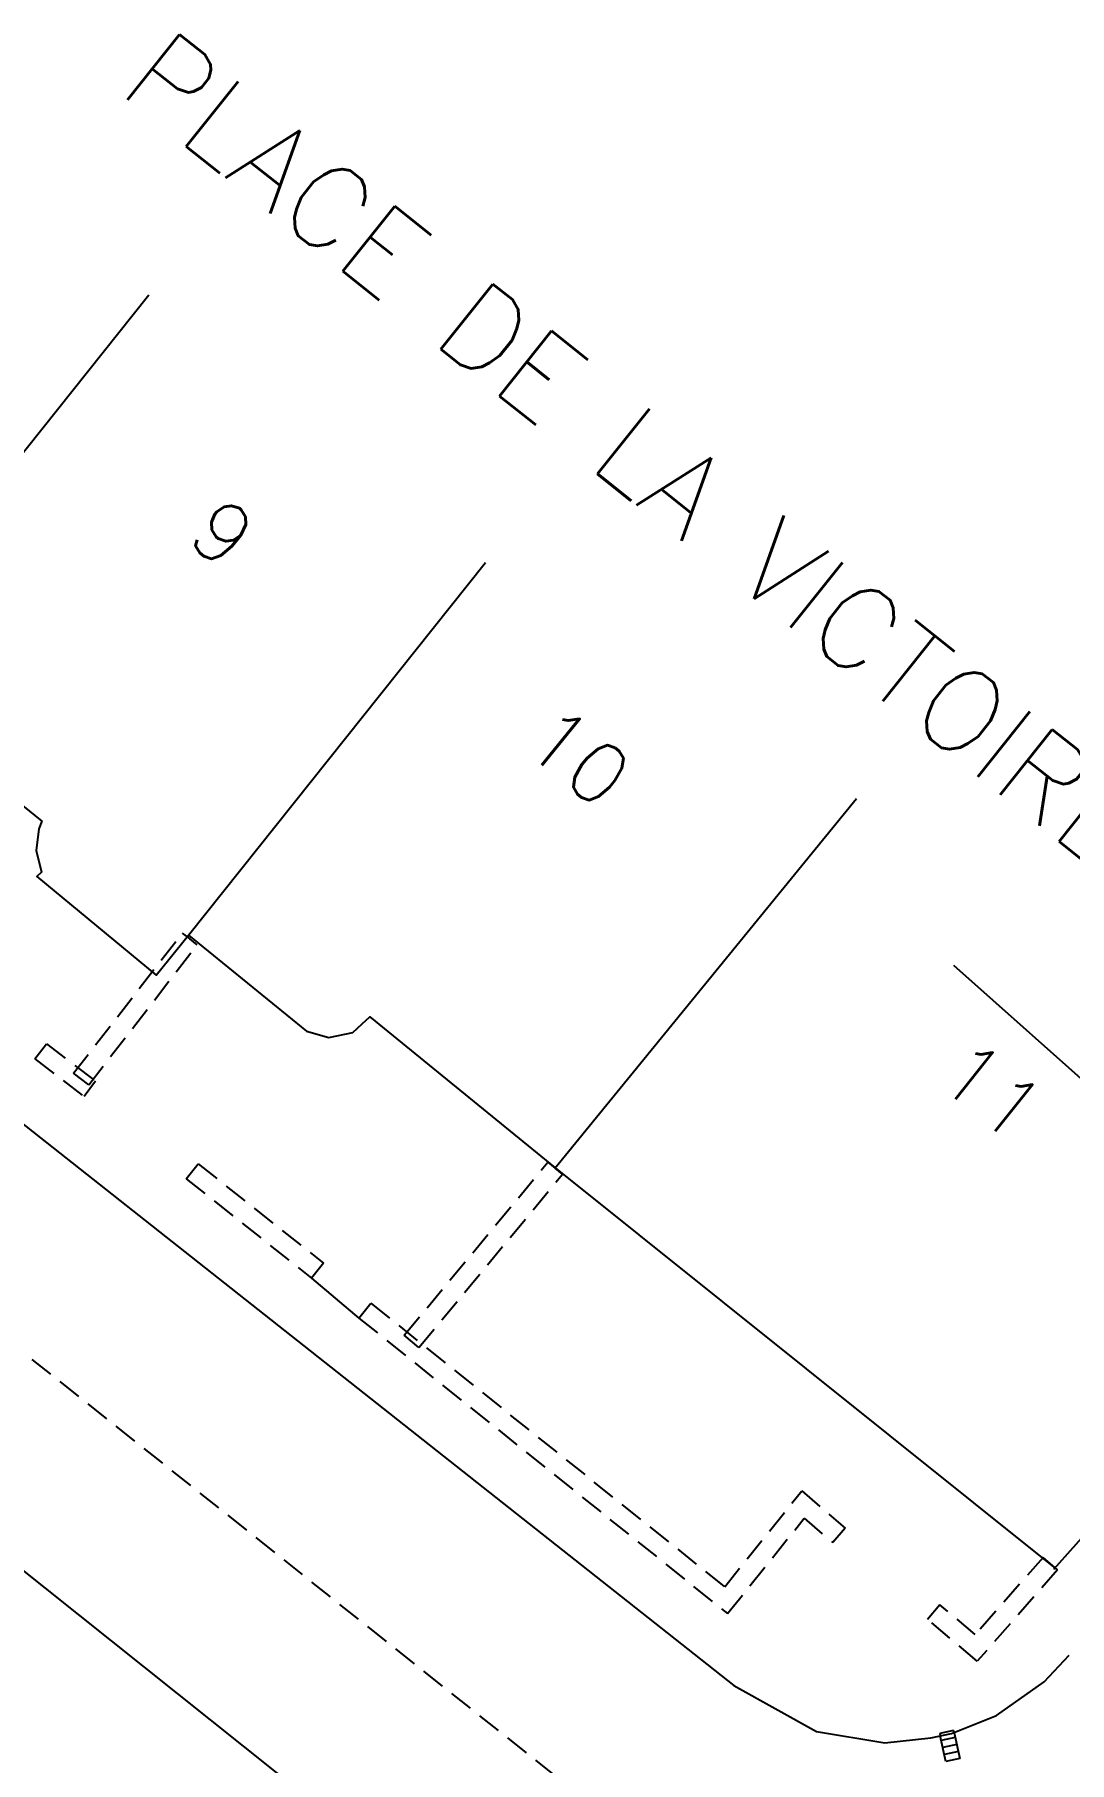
# Model space of a CAD drawing. Header units: millimetres. Extents: x 133000 to 134000, y 143000 to 144000.
# Drawn here: x 133364.83 to 133386.54, y 143888.02 to 143924.27 of the extents above; entities that cross this region are included whole.
import ezdxf
from ezdxf.enums import TextEntityAlignment as Align

# ---------------------------------------------------------------- set-up
doc = ezdxf.new("R2010")
doc.units = ezdxf.units.MM
doc.linetypes.add('DASHED', pattern=[0.75, 0.5, -0.25])
doc.layers.get('0').update_dxf_attribs({"linetype": 'CONTINUOUS'})
for name, color, linetype in [('W0001', 6, 'DASHED'), ('W0008', 7, 'CONTINUOUS'), ('W0100', 7, 'CONTINUOUS'), ('W0105', 7, 'CONTINUOUS'), ('W0112', 1, 'DASHED'), ('W0400', 7, 'CONTINUOUS'), ('W0989', 7, 'CONTINUOUS'), ('W0991', 7, 'CONTINUOUS'), ('W1102', 7, 'CONTINUOUS')]:
    doc.layers.add(name, color=color, linetype=linetype)
doc.styles.get("Standard").update_dxf_attribs({"font": 'romans.shx', "width": 0.85})

# ---------------------------------------------------------------- blocks, each defined once
blk = doc.blocks.new('T400')
for p, q in [((-0.15, 0.3), (0.15, 0.3)), ((-0.15, -0.25), (-0.15, 0.3)), ((-0.15, 0.15), (0.15, 0.15)), ((-0.15, 0), (0.15, 0)), ((0.15, 0.3), (0.15, -0.25)), ((-0.15, -0.15), (0.15, -0.15)), ((-0.15, -0.25), (-0.15, -0.3)), ((-0.15, -0.3), (0.15, -0.3)), ((0.15, -0.3), (0.15, -0.25))]:
    blk.add_line(p, q)

msp = doc.modelspace()

# ---------------------------------------------------------------- linework, layer by layer
at = {"layer": 'W0001'}
msp.add_lwpolyline([(133345.292, 143911.551), (133351.574, 143907.044), (133355.392, 143903.954), (133376.884, 143886.839), (133383.15, 143882.026)], dxfattribs=at)
at = {"layer": 'W0008'}
for points in [[(133352.347, 143915.973), (133352.361, 143914.233), (133352.763, 143912.363), (133353.936, 143910.141), (133355.216, 143908.957), (133364.392, 143901.575), (133379.501, 143889.638), (133381.238, 143888.672), (133382.669, 143888.436), (133383.631, 143888.536), (133384.064, 143888.633), (133385.009, 143889.006), (133386.011, 143889.716), (133386.535, 143890.275)], [(133338.147, 143883.845), (133359.033, 143866.886), (133360.796, 143865.569), (133362.369, 143864.932), (133364.288, 143864.901), (133365.777, 143865.444), (133366.902, 143866.275), (133374.627, 143876.004), (133375.67, 143877.427), (133376.174, 143878.526), (133376.34, 143879.074), (133376.445, 143880.051), (133376.276, 143881.463), (133375.701, 143882.885), (133374.754, 143883.944), (133353.949, 143900.549)]]:
    msp.add_lwpolyline(points, dxfattribs=at)
at = {"layer": 'W0100'}
for points in [[(133386.211, 143892.074), (133391.577, 143898.083), (133403.443, 143911.396), (133407.414, 143915.958), (133412.401, 143921.458)], [(133358.06, 143919.727), (133354.945, 143915.816), (133361.001, 143910.992), (133364.989, 143907.769), (133364.924, 143907.608), (133364.865, 143907.151), (133364.983, 143906.698), (133364.882, 143906.611), (133367.384, 143904.539), (133368.062, 143905.376), (133370.537, 143903.366), (133371.009, 143903.234), (133371.507, 143903.339), (133371.709, 143903.52), (133371.863, 143903.667), (133375.753, 143900.494), (133386.28, 143892.063)]]:
    msp.add_lwpolyline(points, dxfattribs=at)
at = {"layer": 'W0105'}
msp.add_line((133370.646, 143898.183), (133371.635, 143897.345), dxfattribs=at)
at = {"layer": 'W0112'}
for points in [[(133365.97, 143902.237), (133365.654, 143902.481), (133367.93, 143905.421), (133368.088, 143905.299), (133368.088, 143905.299), (133368.088, 143905.299), (133368.088, 143905.299), (133368.088, 143905.299), (133368.088, 143905.299), (133368.088, 143905.299), (133368.088, 143905.299), (133368.088, 143905.299), (133368.088, 143905.299), (133368.088, 143905.299), (133368.088, 143905.299), (133368.088, 143905.299), (133368.088, 143905.299), (133368.088, 143905.299), (133368.088, 143905.299), (133368.088, 143905.299), (133368.088, 143905.299), (133368.088, 143905.299), (133368.088, 143905.299), (133368.088, 143905.299), (133368.088, 143905.299), (133368.088, 143905.299), (133368.088, 143905.299), (133368.088, 143905.299), (133368.088, 143905.299), (133368.088, 143905.299), (133368.088, 143905.299), (133368.088, 143905.299), (133368.088, 143905.299), (133368.088, 143905.299), (133368.088, 143905.299), (133368.088, 143905.299), (133368.088, 143905.299), (133368.088, 143905.299), (133368.088, 143905.299), (133368.088, 143905.299), (133368.088, 143905.299), (133368.088, 143905.299), (133368.088, 143905.299), (133368.088, 143905.299), (133368.088, 143905.299), (133368.088, 143905.299), (133368.088, 143905.299), (133368.088, 143905.299), (133368.088, 143905.299), (133368.088, 143905.299), (133368.088, 143905.299), (133368.088, 143905.299), (133368.088, 143905.299), (133368.088, 143905.299), (133368.088, 143905.299), (133368.088, 143905.299), (133368.088, 143905.299), (133368.088, 143905.299), (133368.088, 143905.299), (133368.088, 143905.299), (133368.088, 143905.299), (133368.088, 143905.299), (133368.088, 143905.299), (133368.088, 143905.299), (133368.088, 143905.299), (133368.088, 143905.299), (133368.088, 143905.299), (133368.088, 143905.299), (133368.088, 143905.299), (133368.088, 143905.299), (133368.088, 143905.299), (133368.088, 143905.299), (133368.088, 143905.299), (133368.088, 143905.299), (133368.088, 143905.299), (133368.088, 143905.299), (133368.088, 143905.299), (133368.088, 143905.299), (133368.088, 143905.299), (133368.088, 143905.299), (133368.088, 143905.299), (133368.088, 143905.299), (133368.088, 143905.299), (133368.088, 143905.299), (133368.088, 143905.299), (133368.088, 143905.299), (133368.088, 143905.299), (133368.088, 143905.299), (133368.088, 143905.299), (133368.088, 143905.299), (133368.088, 143905.299), (133368.088, 143905.299), (133368.088, 143905.299), (133368.088, 143905.299), (133368.088, 143905.299), (133368.088, 143905.299), (133368.088, 143905.299), (133368.088, 143905.299), (133368.088, 143905.299), (133368.088, 143905.299), (133368.088, 143905.299), (133368.088, 143905.299), (133368.088, 143905.299), (133368.088, 143905.299), (133368.088, 143905.299), (133368.088, 143905.299), (133368.088, 143905.299), (133368.088, 143905.299), (133368.088, 143905.299), (133368.088, 143905.299), (133368.088, 143905.299), (133368.088, 143905.299), (133368.088, 143905.299), (133368.088, 143905.299), (133368.088, 143905.299), (133368.088, 143905.299), (133368.088, 143905.299), (133368.088, 143905.299), (133368.088, 143905.299), (133368.088, 143905.299)], [(133365.97, 143902.237), (133368.247, 143905.177), (133368.088, 143905.299), (133368.088, 143905.299), (133368.088, 143905.299), (133368.088, 143905.299), (133368.088, 143905.299), (133368.088, 143905.299), (133368.088, 143905.299), (133368.088, 143905.299), (133368.088, 143905.299), (133368.088, 143905.299), (133368.088, 143905.299), (133368.088, 143905.299), (133368.088, 143905.299), (133368.088, 143905.299), (133368.088, 143905.299), (133368.088, 143905.299), (133368.088, 143905.299), (133368.088, 143905.299), (133368.088, 143905.299), (133368.088, 143905.299), (133368.088, 143905.299), (133368.088, 143905.299), (133368.088, 143905.299), (133368.088, 143905.299), (133368.088, 143905.299), (133368.088, 143905.299), (133368.088, 143905.299), (133368.088, 143905.299), (133368.088, 143905.299), (133368.088, 143905.299), (133368.088, 143905.299), (133368.088, 143905.299), (133368.088, 143905.299), (133368.088, 143905.299), (133368.088, 143905.299), (133368.088, 143905.299), (133368.088, 143905.299), (133368.088, 143905.299), (133368.088, 143905.299), (133368.088, 143905.299), (133368.088, 143905.299), (133368.088, 143905.299), (133368.088, 143905.299), (133368.088, 143905.299), (133368.088, 143905.299), (133368.088, 143905.299), (133368.088, 143905.299), (133368.088, 143905.299), (133368.088, 143905.299), (133368.088, 143905.299), (133368.088, 143905.299), (133368.088, 143905.299), (133368.088, 143905.299), (133368.088, 143905.299), (133368.088, 143905.299), (133368.088, 143905.299), (133368.088, 143905.299), (133368.088, 143905.299), (133368.088, 143905.299), (133368.088, 143905.299), (133368.088, 143905.299), (133368.088, 143905.299), (133368.088, 143905.299), (133368.088, 143905.299), (133368.088, 143905.299), (133368.088, 143905.299), (133368.088, 143905.299), (133368.088, 143905.299), (133368.088, 143905.299), (133368.088, 143905.299), (133368.088, 143905.299), (133368.088, 143905.299), (133368.088, 143905.299), (133368.088, 143905.299), (133368.088, 143905.299), (133368.088, 143905.299), (133368.088, 143905.299), (133368.088, 143905.299), (133368.088, 143905.299), (133368.088, 143905.299), (133368.088, 143905.299), (133368.088, 143905.299), (133368.088, 143905.299), (133368.088, 143905.299), (133368.088, 143905.299), (133368.088, 143905.299), (133368.088, 143905.299), (133368.088, 143905.299), (133368.088, 143905.299), (133368.088, 143905.299), (133368.088, 143905.299), (133368.088, 143905.299), (133368.088, 143905.299), (133368.088, 143905.299), (133368.088, 143905.299), (133368.088, 143905.299), (133368.088, 143905.299), (133368.088, 143905.299), (133368.088, 143905.299), (133368.088, 143905.299), (133368.088, 143905.299), (133368.088, 143905.299), (133368.088, 143905.299), (133368.088, 143905.299), (133368.088, 143905.299), (133368.088, 143905.299), (133368.088, 143905.299), (133368.088, 143905.299), (133368.088, 143905.299), (133368.088, 143905.299), (133368.088, 143905.299), (133368.088, 143905.299), (133368.088, 143905.299), (133368.088, 143905.299), (133368.088, 143905.299), (133368.088, 143905.299), (133368.088, 143905.299), (133368.088, 143905.299)], [(133364.839, 143902.782), (133365.082, 143903.1), (133366.115, 143902.312), (133365.873, 143901.994), (133365.873, 143901.994), (133365.873, 143901.994), (133365.873, 143901.994), (133365.873, 143901.994), (133365.873, 143901.994), (133365.873, 143901.994), (133365.873, 143901.994), (133365.873, 143901.994), (133365.873, 143901.994), (133365.873, 143901.994), (133365.873, 143901.994), (133365.873, 143901.994), (133365.873, 143901.994), (133365.873, 143901.994), (133365.873, 143901.994), (133365.873, 143901.994), (133365.873, 143901.994), (133365.873, 143901.994), (133365.873, 143901.994), (133365.873, 143901.994), (133365.873, 143901.994), (133365.873, 143901.994), (133365.873, 143901.994), (133365.873, 143901.994), (133365.873, 143901.994), (133365.873, 143901.994), (133365.873, 143901.994), (133365.873, 143901.994), (133365.873, 143901.994), (133365.873, 143901.994), (133365.873, 143901.994), (133365.873, 143901.994), (133365.873, 143901.994), (133365.873, 143901.994), (133365.873, 143901.994), (133365.873, 143901.994), (133365.873, 143901.994), (133365.873, 143901.994), (133365.873, 143901.994), (133365.873, 143901.994), (133365.873, 143901.994), (133365.873, 143901.994), (133365.873, 143901.994), (133365.873, 143901.994), (133365.873, 143901.994), (133365.873, 143901.994), (133365.873, 143901.994), (133365.873, 143901.994), (133365.873, 143901.994), (133365.873, 143901.994), (133365.873, 143901.994), (133365.873, 143901.994), (133365.873, 143901.994), (133365.873, 143901.994), (133365.873, 143901.994), (133365.873, 143901.994), (133365.873, 143901.994), (133365.873, 143901.994), (133365.873, 143901.994), (133365.873, 143901.994), (133365.873, 143901.994), (133365.873, 143901.994), (133365.873, 143901.994), (133365.873, 143901.994), (133365.873, 143901.994), (133365.873, 143901.994), (133365.873, 143901.994), (133365.873, 143901.994), (133365.873, 143901.994), (133365.873, 143901.994), (133365.873, 143901.994), (133365.873, 143901.994), (133365.873, 143901.994), (133365.873, 143901.994), (133365.873, 143901.994), (133365.873, 143901.994), (133365.873, 143901.994), (133365.873, 143901.994), (133365.873, 143901.994), (133365.873, 143901.994), (133365.873, 143901.994), (133365.873, 143901.994), (133365.873, 143901.994), (133365.873, 143901.994), (133365.873, 143901.994), (133365.873, 143901.994), (133365.873, 143901.994), (133365.873, 143901.994), (133365.873, 143901.994), (133365.873, 143901.994), (133365.873, 143901.994), (133365.873, 143901.994), (133365.873, 143901.994), (133365.873, 143901.994), (133365.873, 143901.994), (133365.873, 143901.994), (133365.873, 143901.994), (133365.873, 143901.994), (133365.873, 143901.994), (133365.873, 143901.994), (133365.873, 143901.994), (133365.873, 143901.994), (133365.873, 143901.994), (133365.873, 143901.994), (133365.873, 143901.994), (133365.873, 143901.994), (133365.873, 143901.994), (133365.873, 143901.994), (133365.873, 143901.994), (133365.873, 143901.994), (133365.873, 143901.994), (133365.873, 143901.994), (133365.873, 143901.994), (133365.873, 143901.994), (133365.873, 143901.994), (133365.873, 143901.994)], [(133364.839, 143902.782), (133365.873, 143901.994), (133365.873, 143901.994), (133365.873, 143901.994), (133365.873, 143901.994), (133365.873, 143901.994), (133365.873, 143901.994), (133365.873, 143901.994), (133365.873, 143901.994), (133365.873, 143901.994), (133365.873, 143901.994), (133365.873, 143901.994), (133365.873, 143901.994), (133365.873, 143901.994), (133365.873, 143901.994), (133365.873, 143901.994), (133365.873, 143901.994), (133365.873, 143901.994), (133365.873, 143901.994), (133365.873, 143901.994), (133365.873, 143901.994), (133365.873, 143901.994), (133365.873, 143901.994), (133365.873, 143901.994), (133365.873, 143901.994), (133365.873, 143901.994), (133365.873, 143901.994), (133365.873, 143901.994), (133365.873, 143901.994), (133365.873, 143901.994), (133365.873, 143901.994), (133365.873, 143901.994), (133365.873, 143901.994), (133365.873, 143901.994), (133365.873, 143901.994), (133365.873, 143901.994), (133365.873, 143901.994), (133365.873, 143901.994), (133365.873, 143901.994), (133365.873, 143901.994), (133365.873, 143901.994), (133365.873, 143901.994), (133365.873, 143901.994), (133365.873, 143901.994), (133365.873, 143901.994), (133365.873, 143901.994), (133365.873, 143901.994), (133365.873, 143901.994), (133365.873, 143901.994), (133365.873, 143901.994), (133365.873, 143901.994), (133365.873, 143901.994), (133365.873, 143901.994), (133365.873, 143901.994), (133365.873, 143901.994), (133365.873, 143901.994), (133365.873, 143901.994), (133365.873, 143901.994), (133365.873, 143901.994), (133365.873, 143901.994), (133365.873, 143901.994), (133365.873, 143901.994), (133365.873, 143901.994), (133365.873, 143901.994), (133365.873, 143901.994), (133365.873, 143901.994), (133365.873, 143901.994), (133365.873, 143901.994), (133365.873, 143901.994), (133365.873, 143901.994), (133365.873, 143901.994), (133365.873, 143901.994), (133365.873, 143901.994), (133365.873, 143901.994), (133365.873, 143901.994), (133365.873, 143901.994), (133365.873, 143901.994), (133365.873, 143901.994), (133365.873, 143901.994), (133365.873, 143901.994), (133365.873, 143901.994), (133365.873, 143901.994), (133365.873, 143901.994), (133365.873, 143901.994), (133365.873, 143901.994), (133365.873, 143901.994), (133365.873, 143901.994), (133365.873, 143901.994), (133365.873, 143901.994), (133365.873, 143901.994), (133365.873, 143901.994), (133365.873, 143901.994), (133365.873, 143901.994), (133365.873, 143901.994), (133365.873, 143901.994), (133365.873, 143901.994), (133365.873, 143901.994), (133365.873, 143901.994), (133365.873, 143901.994), (133365.873, 143901.994), (133365.873, 143901.994), (133365.873, 143901.994), (133365.873, 143901.994), (133365.873, 143901.994), (133365.873, 143901.994), (133365.873, 143901.994), (133365.873, 143901.994), (133365.873, 143901.994), (133365.873, 143901.994), (133365.873, 143901.994), (133365.873, 143901.994), (133365.873, 143901.994), (133365.873, 143901.994), (133365.873, 143901.994), (133365.873, 143901.994), (133365.873, 143901.994), (133365.873, 143901.994), (133365.873, 143901.994), (133365.873, 143901.994), (133365.873, 143901.994)], [(133368.014, 143900.268), (133368.263, 143900.582), (133370.893, 143898.496), (133370.645, 143898.183), (133370.645, 143898.183), (133370.645, 143898.183), (133370.645, 143898.183), (133370.645, 143898.183), (133370.645, 143898.183), (133370.645, 143898.183), (133370.645, 143898.183), (133370.645, 143898.183), (133370.645, 143898.183), (133370.645, 143898.183), (133370.645, 143898.183), (133370.645, 143898.183), (133370.645, 143898.183), (133370.645, 143898.183), (133370.645, 143898.183), (133370.645, 143898.183), (133370.645, 143898.183), (133370.645, 143898.183), (133370.645, 143898.183), (133370.645, 143898.183), (133370.645, 143898.183), (133370.645, 143898.183), (133370.645, 143898.183), (133370.645, 143898.183), (133370.645, 143898.183), (133370.645, 143898.183), (133370.645, 143898.183), (133370.645, 143898.183), (133370.645, 143898.183), (133370.645, 143898.183), (133370.645, 143898.183), (133370.645, 143898.183), (133370.645, 143898.183), (133370.645, 143898.183), (133370.645, 143898.183), (133370.645, 143898.183), (133370.645, 143898.183), (133370.645, 143898.183), (133370.645, 143898.183), (133370.645, 143898.183), (133370.645, 143898.183), (133370.645, 143898.183), (133370.645, 143898.183), (133370.645, 143898.183), (133370.645, 143898.183), (133370.645, 143898.183), (133370.645, 143898.183), (133370.645, 143898.183), (133370.645, 143898.183), (133370.645, 143898.183), (133370.645, 143898.183), (133370.645, 143898.183), (133370.645, 143898.183), (133370.645, 143898.183), (133370.645, 143898.183), (133370.645, 143898.183), (133370.645, 143898.183), (133370.645, 143898.183), (133370.645, 143898.183), (133370.645, 143898.183), (133370.645, 143898.183), (133370.645, 143898.183), (133370.645, 143898.183), (133370.645, 143898.183), (133370.645, 143898.183), (133370.645, 143898.183), (133370.645, 143898.183), (133370.645, 143898.183), (133370.645, 143898.183), (133370.645, 143898.183), (133370.645, 143898.183), (133370.645, 143898.183), (133370.645, 143898.183), (133370.645, 143898.183), (133370.645, 143898.183), (133370.645, 143898.183), (133370.645, 143898.183), (133370.645, 143898.183), (133370.645, 143898.183), (133370.645, 143898.183), (133370.645, 143898.183), (133370.645, 143898.183), (133370.645, 143898.183), (133370.645, 143898.183), (133370.645, 143898.183), (133370.645, 143898.183), (133370.645, 143898.183), (133370.645, 143898.183), (133370.645, 143898.183), (133370.645, 143898.183), (133370.645, 143898.183), (133370.645, 143898.183), (133370.645, 143898.183), (133370.645, 143898.183), (133370.645, 143898.183), (133370.645, 143898.183), (133370.645, 143898.183), (133370.645, 143898.183), (133370.645, 143898.183), (133370.645, 143898.183), (133370.645, 143898.183), (133370.645, 143898.183), (133370.645, 143898.183), (133370.645, 143898.183), (133370.645, 143898.183), (133370.645, 143898.183), (133370.645, 143898.183), (133370.645, 143898.183), (133370.645, 143898.183), (133370.645, 143898.183), (133370.645, 143898.183), (133370.645, 143898.183), (133370.645, 143898.183), (133370.645, 143898.183), (133370.645, 143898.183), (133370.645, 143898.183)], [(133372.897, 143896.729), (133372.589, 143896.984), (133375.602, 143900.618), (133375.756, 143900.491), (133375.756, 143900.491), (133375.756, 143900.491), (133375.756, 143900.491), (133375.756, 143900.491), (133375.756, 143900.491), (133375.756, 143900.491), (133375.756, 143900.491), (133375.756, 143900.491), (133375.756, 143900.491), (133375.756, 143900.491), (133375.756, 143900.491), (133375.756, 143900.491), (133375.756, 143900.491), (133375.756, 143900.491), (133375.756, 143900.491), (133375.756, 143900.491), (133375.756, 143900.491), (133375.756, 143900.491), (133375.756, 143900.491), (133375.756, 143900.491), (133375.756, 143900.491), (133375.756, 143900.491), (133375.756, 143900.491), (133375.756, 143900.491), (133375.756, 143900.491), (133375.756, 143900.491), (133375.756, 143900.491), (133375.756, 143900.491), (133375.756, 143900.491), (133375.756, 143900.491), (133375.756, 143900.491), (133375.756, 143900.491), (133375.756, 143900.491), (133375.756, 143900.491), (133375.756, 143900.491), (133375.756, 143900.491), (133375.756, 143900.491), (133375.756, 143900.491), (133375.756, 143900.491), (133375.756, 143900.491), (133375.756, 143900.491), (133375.756, 143900.491), (133375.756, 143900.491), (133375.756, 143900.491), (133375.756, 143900.491), (133375.756, 143900.491), (133375.756, 143900.491), (133375.756, 143900.491), (133375.756, 143900.491), (133375.756, 143900.491), (133375.756, 143900.491), (133375.756, 143900.491), (133375.756, 143900.491), (133375.756, 143900.491), (133375.756, 143900.491), (133375.756, 143900.491), (133375.756, 143900.491), (133375.756, 143900.491), (133375.756, 143900.491), (133375.756, 143900.491), (133375.756, 143900.491), (133375.756, 143900.491), (133375.756, 143900.491), (133375.756, 143900.491), (133375.756, 143900.491), (133375.756, 143900.491), (133375.756, 143900.491), (133375.756, 143900.491), (133375.756, 143900.491), (133375.756, 143900.491), (133375.756, 143900.491), (133375.756, 143900.491), (133375.756, 143900.491), (133375.756, 143900.491), (133375.756, 143900.491), (133375.756, 143900.491), (133375.756, 143900.491), (133375.756, 143900.491), (133375.756, 143900.491), (133375.756, 143900.491), (133375.756, 143900.491), (133375.756, 143900.491), (133375.756, 143900.491), (133375.756, 143900.491), (133375.756, 143900.491), (133375.756, 143900.491), (133375.756, 143900.491), (133375.756, 143900.491), (133375.756, 143900.491), (133375.756, 143900.491), (133375.756, 143900.491), (133375.756, 143900.491), (133375.756, 143900.491), (133375.756, 143900.491), (133375.756, 143900.491), (133375.756, 143900.491), (133375.756, 143900.491), (133375.756, 143900.491), (133375.756, 143900.491), (133375.756, 143900.491), (133375.756, 143900.491), (133375.756, 143900.491), (133375.756, 143900.491), (133375.756, 143900.491), (133375.756, 143900.491), (133375.756, 143900.491), (133375.756, 143900.491), (133375.756, 143900.491), (133375.756, 143900.491), (133375.756, 143900.491), (133375.756, 143900.491), (133375.756, 143900.491), (133375.756, 143900.491), (133375.756, 143900.491), (133375.756, 143900.491), (133375.756, 143900.491)], [(133372.897, 143896.729), (133375.91, 143900.363), (133375.756, 143900.491), (133375.756, 143900.491), (133375.756, 143900.491), (133375.756, 143900.491), (133375.756, 143900.491), (133375.756, 143900.491), (133375.756, 143900.491), (133375.756, 143900.491), (133375.756, 143900.491), (133375.756, 143900.491), (133375.756, 143900.491), (133375.756, 143900.491), (133375.756, 143900.491), (133375.756, 143900.491), (133375.756, 143900.491), (133375.756, 143900.491), (133375.756, 143900.491), (133375.756, 143900.491), (133375.756, 143900.491), (133375.756, 143900.491), (133375.756, 143900.491), (133375.756, 143900.491), (133375.756, 143900.491), (133375.756, 143900.491), (133375.756, 143900.491), (133375.756, 143900.491), (133375.756, 143900.491), (133375.756, 143900.491), (133375.756, 143900.491), (133375.756, 143900.491), (133375.756, 143900.491), (133375.756, 143900.491), (133375.756, 143900.491), (133375.756, 143900.491), (133375.756, 143900.491), (133375.756, 143900.491), (133375.756, 143900.491), (133375.756, 143900.491), (133375.756, 143900.491), (133375.756, 143900.491), (133375.756, 143900.491), (133375.756, 143900.491), (133375.756, 143900.491), (133375.756, 143900.491), (133375.756, 143900.491), (133375.756, 143900.491), (133375.756, 143900.491), (133375.756, 143900.491), (133375.756, 143900.491), (133375.756, 143900.491), (133375.756, 143900.491), (133375.756, 143900.491), (133375.756, 143900.491), (133375.756, 143900.491), (133375.756, 143900.491), (133375.756, 143900.491), (133375.756, 143900.491), (133375.756, 143900.491), (133375.756, 143900.491), (133375.756, 143900.491), (133375.756, 143900.491), (133375.756, 143900.491), (133375.756, 143900.491), (133375.756, 143900.491), (133375.756, 143900.491), (133375.756, 143900.491), (133375.756, 143900.491), (133375.756, 143900.491), (133375.756, 143900.491), (133375.756, 143900.491), (133375.756, 143900.491), (133375.756, 143900.491), (133375.756, 143900.491), (133375.756, 143900.491), (133375.756, 143900.491), (133375.756, 143900.491), (133375.756, 143900.491), (133375.756, 143900.491), (133375.756, 143900.491), (133375.756, 143900.491), (133375.756, 143900.491), (133375.756, 143900.491), (133375.756, 143900.491), (133375.756, 143900.491), (133375.756, 143900.491), (133375.756, 143900.491), (133375.756, 143900.491), (133375.756, 143900.491), (133375.756, 143900.491), (133375.756, 143900.491), (133375.756, 143900.491), (133375.756, 143900.491), (133375.756, 143900.491), (133375.756, 143900.491), (133375.756, 143900.491), (133375.756, 143900.491), (133375.756, 143900.491), (133375.756, 143900.491), (133375.756, 143900.491), (133375.756, 143900.491), (133375.756, 143900.491), (133375.756, 143900.491), (133375.756, 143900.491), (133375.756, 143900.491), (133375.756, 143900.491), (133375.756, 143900.491), (133375.756, 143900.491), (133375.756, 143900.491), (133375.756, 143900.491), (133375.756, 143900.491), (133375.756, 143900.491), (133375.756, 143900.491), (133375.756, 143900.491), (133375.756, 143900.491), (133375.756, 143900.491), (133375.756, 143900.491), (133375.756, 143900.491), (133375.756, 143900.491)], [(133368.014, 143900.268), (133370.645, 143898.183), (133370.645, 143898.183), (133370.645, 143898.183), (133370.645, 143898.183), (133370.645, 143898.183), (133370.645, 143898.183), (133370.645, 143898.183), (133370.645, 143898.183), (133370.645, 143898.183), (133370.645, 143898.183), (133370.645, 143898.183), (133370.645, 143898.183), (133370.645, 143898.183), (133370.645, 143898.183), (133370.645, 143898.183), (133370.645, 143898.183), (133370.645, 143898.183), (133370.645, 143898.183), (133370.645, 143898.183), (133370.645, 143898.183), (133370.645, 143898.183), (133370.645, 143898.183), (133370.645, 143898.183), (133370.645, 143898.183), (133370.645, 143898.183), (133370.645, 143898.183), (133370.645, 143898.183), (133370.645, 143898.183), (133370.645, 143898.183), (133370.645, 143898.183), (133370.645, 143898.183), (133370.645, 143898.183), (133370.645, 143898.183), (133370.645, 143898.183), (133370.645, 143898.183), (133370.645, 143898.183), (133370.645, 143898.183), (133370.645, 143898.183), (133370.645, 143898.183), (133370.645, 143898.183), (133370.645, 143898.183), (133370.645, 143898.183), (133370.645, 143898.183), (133370.645, 143898.183), (133370.645, 143898.183), (133370.645, 143898.183), (133370.645, 143898.183), (133370.645, 143898.183), (133370.645, 143898.183), (133370.645, 143898.183), (133370.645, 143898.183), (133370.645, 143898.183), (133370.645, 143898.183), (133370.645, 143898.183), (133370.645, 143898.183), (133370.645, 143898.183), (133370.645, 143898.183), (133370.645, 143898.183), (133370.645, 143898.183), (133370.645, 143898.183), (133370.645, 143898.183), (133370.645, 143898.183), (133370.645, 143898.183), (133370.645, 143898.183), (133370.645, 143898.183), (133370.645, 143898.183), (133370.645, 143898.183), (133370.645, 143898.183), (133370.645, 143898.183), (133370.645, 143898.183), (133370.645, 143898.183), (133370.645, 143898.183), (133370.645, 143898.183), (133370.645, 143898.183), (133370.645, 143898.183), (133370.645, 143898.183), (133370.645, 143898.183), (133370.645, 143898.183), (133370.645, 143898.183), (133370.645, 143898.183), (133370.645, 143898.183), (133370.645, 143898.183), (133370.645, 143898.183), (133370.645, 143898.183), (133370.645, 143898.183), (133370.645, 143898.183), (133370.645, 143898.183), (133370.645, 143898.183), (133370.645, 143898.183), (133370.645, 143898.183), (133370.645, 143898.183), (133370.645, 143898.183), (133370.645, 143898.183), (133370.645, 143898.183), (133370.645, 143898.183), (133370.645, 143898.183), (133370.645, 143898.183), (133370.645, 143898.183), (133370.645, 143898.183), (133370.645, 143898.183), (133370.645, 143898.183), (133370.645, 143898.183), (133370.645, 143898.183), (133370.645, 143898.183), (133370.645, 143898.183), (133370.645, 143898.183), (133370.645, 143898.183), (133370.645, 143898.183), (133370.645, 143898.183), (133370.645, 143898.183), (133370.645, 143898.183), (133370.645, 143898.183), (133370.645, 143898.183), (133370.645, 143898.183), (133370.645, 143898.183), (133370.645, 143898.183), (133370.645, 143898.183), (133370.645, 143898.183), (133370.645, 143898.183)], [(133371.637, 143897.345), (133371.887, 143897.657), (133379.309, 143891.706), (133380.924, 143893.719), (133381.835, 143892.938), (133381.574, 143892.634), (133381.574, 143892.634), (133381.574, 143892.634), (133381.574, 143892.634), (133381.574, 143892.634), (133381.574, 143892.634), (133381.574, 143892.634), (133381.574, 143892.634), (133381.574, 143892.634), (133381.574, 143892.634), (133381.574, 143892.634), (133381.574, 143892.634), (133381.574, 143892.634), (133381.574, 143892.634), (133381.574, 143892.634), (133381.574, 143892.634), (133381.574, 143892.634), (133381.574, 143892.634), (133381.574, 143892.634), (133381.574, 143892.634), (133381.574, 143892.634), (133381.574, 143892.634), (133381.574, 143892.634), (133381.574, 143892.634), (133381.574, 143892.634), (133381.574, 143892.634), (133381.574, 143892.634), (133381.574, 143892.634), (133381.574, 143892.634), (133381.574, 143892.634), (133381.574, 143892.634), (133381.574, 143892.634), (133381.574, 143892.634), (133381.574, 143892.634), (133381.574, 143892.634), (133381.574, 143892.634), (133381.574, 143892.634), (133381.574, 143892.634), (133381.574, 143892.634), (133381.574, 143892.634), (133381.574, 143892.634), (133381.574, 143892.634), (133381.574, 143892.634), (133381.574, 143892.634), (133381.574, 143892.634), (133381.574, 143892.634), (133381.574, 143892.634), (133381.574, 143892.634), (133381.574, 143892.634), (133381.574, 143892.634), (133381.574, 143892.634), (133381.574, 143892.634), (133381.574, 143892.634), (133381.574, 143892.634), (133381.574, 143892.634), (133381.574, 143892.634), (133381.574, 143892.634), (133381.574, 143892.634), (133381.574, 143892.634), (133381.574, 143892.634), (133381.574, 143892.634), (133381.574, 143892.634), (133381.574, 143892.634), (133381.574, 143892.634), (133381.574, 143892.634), (133381.574, 143892.634), (133381.574, 143892.634), (133381.574, 143892.634), (133381.574, 143892.634), (133381.574, 143892.634), (133381.574, 143892.634), (133381.574, 143892.634), (133381.574, 143892.634), (133381.574, 143892.634), (133381.574, 143892.634), (133381.574, 143892.634), (133381.574, 143892.634), (133381.574, 143892.634), (133381.574, 143892.634), (133381.574, 143892.634), (133381.574, 143892.634), (133381.574, 143892.634), (133381.574, 143892.634), (133381.574, 143892.634), (133381.574, 143892.634), (133381.574, 143892.634), (133381.574, 143892.634), (133381.574, 143892.634), (133381.574, 143892.634), (133381.574, 143892.634), (133381.574, 143892.634), (133381.574, 143892.634), (133381.574, 143892.634), (133381.574, 143892.634), (133381.574, 143892.634), (133381.574, 143892.634), (133381.574, 143892.634), (133381.574, 143892.634), (133381.574, 143892.634), (133381.574, 143892.634), (133381.574, 143892.634), (133381.574, 143892.634), (133381.574, 143892.634), (133381.574, 143892.634), (133381.574, 143892.634), (133381.574, 143892.634), (133381.574, 143892.634), (133381.574, 143892.634), (133381.574, 143892.634), (133381.574, 143892.634), (133381.574, 143892.634), (133381.574, 143892.634), (133381.574, 143892.634), (133381.574, 143892.634), (133381.574, 143892.634)], [(133371.637, 143897.345), (133379.37, 143891.144), (133380.977, 143893.146), (133381.574, 143892.634), (133381.574, 143892.634), (133381.574, 143892.634), (133381.574, 143892.634), (133381.574, 143892.634), (133381.574, 143892.634), (133381.574, 143892.634), (133381.574, 143892.634), (133381.574, 143892.634), (133381.574, 143892.634), (133381.574, 143892.634), (133381.574, 143892.634), (133381.574, 143892.634), (133381.574, 143892.634), (133381.574, 143892.634), (133381.574, 143892.634), (133381.574, 143892.634), (133381.574, 143892.634), (133381.574, 143892.634), (133381.574, 143892.634), (133381.574, 143892.634), (133381.574, 143892.634), (133381.574, 143892.634), (133381.574, 143892.634), (133381.574, 143892.634), (133381.574, 143892.634), (133381.574, 143892.634), (133381.574, 143892.634), (133381.574, 143892.634), (133381.574, 143892.634), (133381.574, 143892.634), (133381.574, 143892.634), (133381.574, 143892.634), (133381.574, 143892.634), (133381.574, 143892.634), (133381.574, 143892.634), (133381.574, 143892.634), (133381.574, 143892.634), (133381.574, 143892.634), (133381.574, 143892.634), (133381.574, 143892.634), (133381.574, 143892.634), (133381.574, 143892.634), (133381.574, 143892.634), (133381.574, 143892.634), (133381.574, 143892.634), (133381.574, 143892.634), (133381.574, 143892.634), (133381.574, 143892.634), (133381.574, 143892.634), (133381.574, 143892.634), (133381.574, 143892.634), (133381.574, 143892.634), (133381.574, 143892.634), (133381.574, 143892.634), (133381.574, 143892.634), (133381.574, 143892.634), (133381.574, 143892.634), (133381.574, 143892.634), (133381.574, 143892.634), (133381.574, 143892.634), (133381.574, 143892.634), (133381.574, 143892.634), (133381.574, 143892.634), (133381.574, 143892.634), (133381.574, 143892.634), (133381.574, 143892.634), (133381.574, 143892.634), (133381.574, 143892.634), (133381.574, 143892.634), (133381.574, 143892.634), (133381.574, 143892.634), (133381.574, 143892.634), (133381.574, 143892.634), (133381.574, 143892.634), (133381.574, 143892.634), (133381.574, 143892.634), (133381.574, 143892.634), (133381.574, 143892.634), (133381.574, 143892.634), (133381.574, 143892.634), (133381.574, 143892.634), (133381.574, 143892.634), (133381.574, 143892.634), (133381.574, 143892.634), (133381.574, 143892.634), (133381.574, 143892.634), (133381.574, 143892.634), (133381.574, 143892.634), (133381.574, 143892.634), (133381.574, 143892.634), (133381.574, 143892.634), (133381.574, 143892.634), (133381.574, 143892.634), (133381.574, 143892.634), (133381.574, 143892.634), (133381.574, 143892.634), (133381.574, 143892.634), (133381.574, 143892.634), (133381.574, 143892.634), (133381.574, 143892.634), (133381.574, 143892.634), (133381.574, 143892.634), (133381.574, 143892.634), (133381.574, 143892.634), (133381.574, 143892.634), (133381.574, 143892.634), (133381.574, 143892.634), (133381.574, 143892.634), (133381.574, 143892.634), (133381.574, 143892.634), (133381.574, 143892.634), (133381.574, 143892.634), (133381.574, 143892.634), (133381.574, 143892.634), (133381.574, 143892.634), (133381.574, 143892.634)], [(133386.288, 143892.061), (133385.988, 143892.325), (133384.566, 143890.704), (133383.824, 143891.33), (133383.566, 143891.025), (133383.566, 143891.025), (133383.566, 143891.025), (133383.566, 143891.025), (133383.566, 143891.025), (133383.566, 143891.025), (133383.566, 143891.025), (133383.566, 143891.025), (133383.566, 143891.025), (133383.566, 143891.025), (133383.566, 143891.025), (133383.566, 143891.025), (133383.566, 143891.025), (133383.566, 143891.025), (133383.566, 143891.025), (133383.566, 143891.025), (133383.566, 143891.025), (133383.566, 143891.025), (133383.566, 143891.025), (133383.566, 143891.025), (133383.566, 143891.025), (133383.566, 143891.025), (133383.566, 143891.025), (133383.566, 143891.025), (133383.566, 143891.025), (133383.566, 143891.025), (133383.566, 143891.025), (133383.566, 143891.025), (133383.566, 143891.025), (133383.566, 143891.025), (133383.566, 143891.025), (133383.566, 143891.025), (133383.566, 143891.025), (133383.566, 143891.025), (133383.566, 143891.025), (133383.566, 143891.025), (133383.566, 143891.025), (133383.566, 143891.025), (133383.566, 143891.025), (133383.566, 143891.025), (133383.566, 143891.025), (133383.566, 143891.025), (133383.566, 143891.025), (133383.566, 143891.025), (133383.566, 143891.025), (133383.566, 143891.025), (133383.566, 143891.025), (133383.566, 143891.025), (133383.566, 143891.025), (133383.566, 143891.025), (133383.566, 143891.025), (133383.566, 143891.025), (133383.566, 143891.025), (133383.566, 143891.025), (133383.566, 143891.025), (133383.566, 143891.025), (133383.566, 143891.025), (133383.566, 143891.025), (133383.566, 143891.025), (133383.566, 143891.025), (133383.566, 143891.025), (133383.566, 143891.025), (133383.566, 143891.025), (133383.566, 143891.025), (133383.566, 143891.025), (133383.566, 143891.025), (133383.566, 143891.025), (133383.566, 143891.025), (133383.566, 143891.025), (133383.566, 143891.025), (133383.566, 143891.025), (133383.566, 143891.025), (133383.566, 143891.025), (133383.566, 143891.025), (133383.566, 143891.025), (133383.566, 143891.025), (133383.566, 143891.025), (133383.566, 143891.025), (133383.566, 143891.025), (133383.566, 143891.025), (133383.566, 143891.025), (133383.566, 143891.025), (133383.566, 143891.025), (133383.566, 143891.025), (133383.566, 143891.025), (133383.566, 143891.025), (133383.566, 143891.025), (133383.566, 143891.025), (133383.566, 143891.025), (133383.566, 143891.025), (133383.566, 143891.025), (133383.566, 143891.025), (133383.566, 143891.025), (133383.566, 143891.025), (133383.566, 143891.025), (133383.566, 143891.025), (133383.566, 143891.025), (133383.566, 143891.025), (133383.566, 143891.025), (133383.566, 143891.025), (133383.566, 143891.025), (133383.566, 143891.025), (133383.566, 143891.025), (133383.566, 143891.025), (133383.566, 143891.025), (133383.566, 143891.025), (133383.566, 143891.025), (133383.566, 143891.025), (133383.566, 143891.025), (133383.566, 143891.025), (133383.566, 143891.025), (133383.566, 143891.025), (133383.566, 143891.025), (133383.566, 143891.025), (133383.566, 143891.025), (133383.566, 143891.025)], [(133386.288, 143892.061), (133384.607, 143890.145), (133383.566, 143891.025), (133383.566, 143891.025), (133383.566, 143891.025), (133383.566, 143891.025), (133383.566, 143891.025), (133383.566, 143891.025), (133383.566, 143891.025), (133383.566, 143891.025), (133383.566, 143891.025), (133383.566, 143891.025), (133383.566, 143891.025), (133383.566, 143891.025), (133383.566, 143891.025), (133383.566, 143891.025), (133383.566, 143891.025), (133383.566, 143891.025), (133383.566, 143891.025), (133383.566, 143891.025), (133383.566, 143891.025), (133383.566, 143891.025), (133383.566, 143891.025), (133383.566, 143891.025), (133383.566, 143891.025), (133383.566, 143891.025), (133383.566, 143891.025), (133383.566, 143891.025), (133383.566, 143891.025), (133383.566, 143891.025), (133383.566, 143891.025), (133383.566, 143891.025), (133383.566, 143891.025), (133383.566, 143891.025), (133383.566, 143891.025), (133383.566, 143891.025), (133383.566, 143891.025), (133383.566, 143891.025), (133383.566, 143891.025), (133383.566, 143891.025), (133383.566, 143891.025), (133383.566, 143891.025), (133383.566, 143891.025), (133383.566, 143891.025), (133383.566, 143891.025), (133383.566, 143891.025), (133383.566, 143891.025), (133383.566, 143891.025), (133383.566, 143891.025), (133383.566, 143891.025), (133383.566, 143891.025), (133383.566, 143891.025), (133383.566, 143891.025), (133383.566, 143891.025), (133383.566, 143891.025), (133383.566, 143891.025), (133383.566, 143891.025), (133383.566, 143891.025), (133383.566, 143891.025), (133383.566, 143891.025), (133383.566, 143891.025), (133383.566, 143891.025), (133383.566, 143891.025), (133383.566, 143891.025), (133383.566, 143891.025), (133383.566, 143891.025), (133383.566, 143891.025), (133383.566, 143891.025), (133383.566, 143891.025), (133383.566, 143891.025), (133383.566, 143891.025), (133383.566, 143891.025), (133383.566, 143891.025), (133383.566, 143891.025), (133383.566, 143891.025), (133383.566, 143891.025), (133383.566, 143891.025), (133383.566, 143891.025), (133383.566, 143891.025), (133383.566, 143891.025), (133383.566, 143891.025), (133383.566, 143891.025), (133383.566, 143891.025), (133383.566, 143891.025), (133383.566, 143891.025), (133383.566, 143891.025), (133383.566, 143891.025), (133383.566, 143891.025), (133383.566, 143891.025), (133383.566, 143891.025), (133383.566, 143891.025), (133383.566, 143891.025), (133383.566, 143891.025), (133383.566, 143891.025), (133383.566, 143891.025), (133383.566, 143891.025), (133383.566, 143891.025), (133383.566, 143891.025), (133383.566, 143891.025), (133383.566, 143891.025), (133383.566, 143891.025), (133383.566, 143891.025), (133383.566, 143891.025), (133383.566, 143891.025), (133383.566, 143891.025), (133383.566, 143891.025), (133383.566, 143891.025), (133383.566, 143891.025), (133383.566, 143891.025), (133383.566, 143891.025), (133383.566, 143891.025), (133383.566, 143891.025), (133383.566, 143891.025), (133383.566, 143891.025), (133383.566, 143891.025), (133383.566, 143891.025), (133383.566, 143891.025), (133383.566, 143891.025), (133383.566, 143891.025), (133383.566, 143891.025)]]:
    msp.add_lwpolyline(points, dxfattribs=at)
at = {"layer": 'W1102'}
for p, q in [((133361.001, 143910.992), (133367.232, 143918.814)), ((133368.062, 143905.376), (133374.293, 143913.198)), ((133375.753, 143900.494), (133382.074, 143908.243)), ((133391.577, 143898.083), (133384.118, 143904.744))]:
    msp.add_line(p, q, dxfattribs=at)

# ---------------------------------------------------------------- block references
at = {"layer": 'W0400', "rotation": 192.6315125828498}
msp.add_blockref('T400', (133384.031, 143888.368), dxfattribs=at)

# ---------------------------------------------------------------- texts
at = {"layer": 'W0989'}
msp.add_text('PLACE DE LA VICTOIRE', height=1.75, rotation=321.4668, dxfattribs=at).set_placement((133377.421, 143915.551), align=Align.MIDDLE)
at = {"layer": 'W0991'}
for s, rotation, p in [('9', 320.9073, (133368.777, 143913.814)), ('10', 320.7956, (133376.245, 143909.126)), ('11', 321.3083, (133384.914, 143902.125))]:
    msp.add_text(s, height=1.25, rotation=rotation, dxfattribs=at).set_placement(p, align=Align.MIDDLE)

doc.saveas('drawing.dxf')
